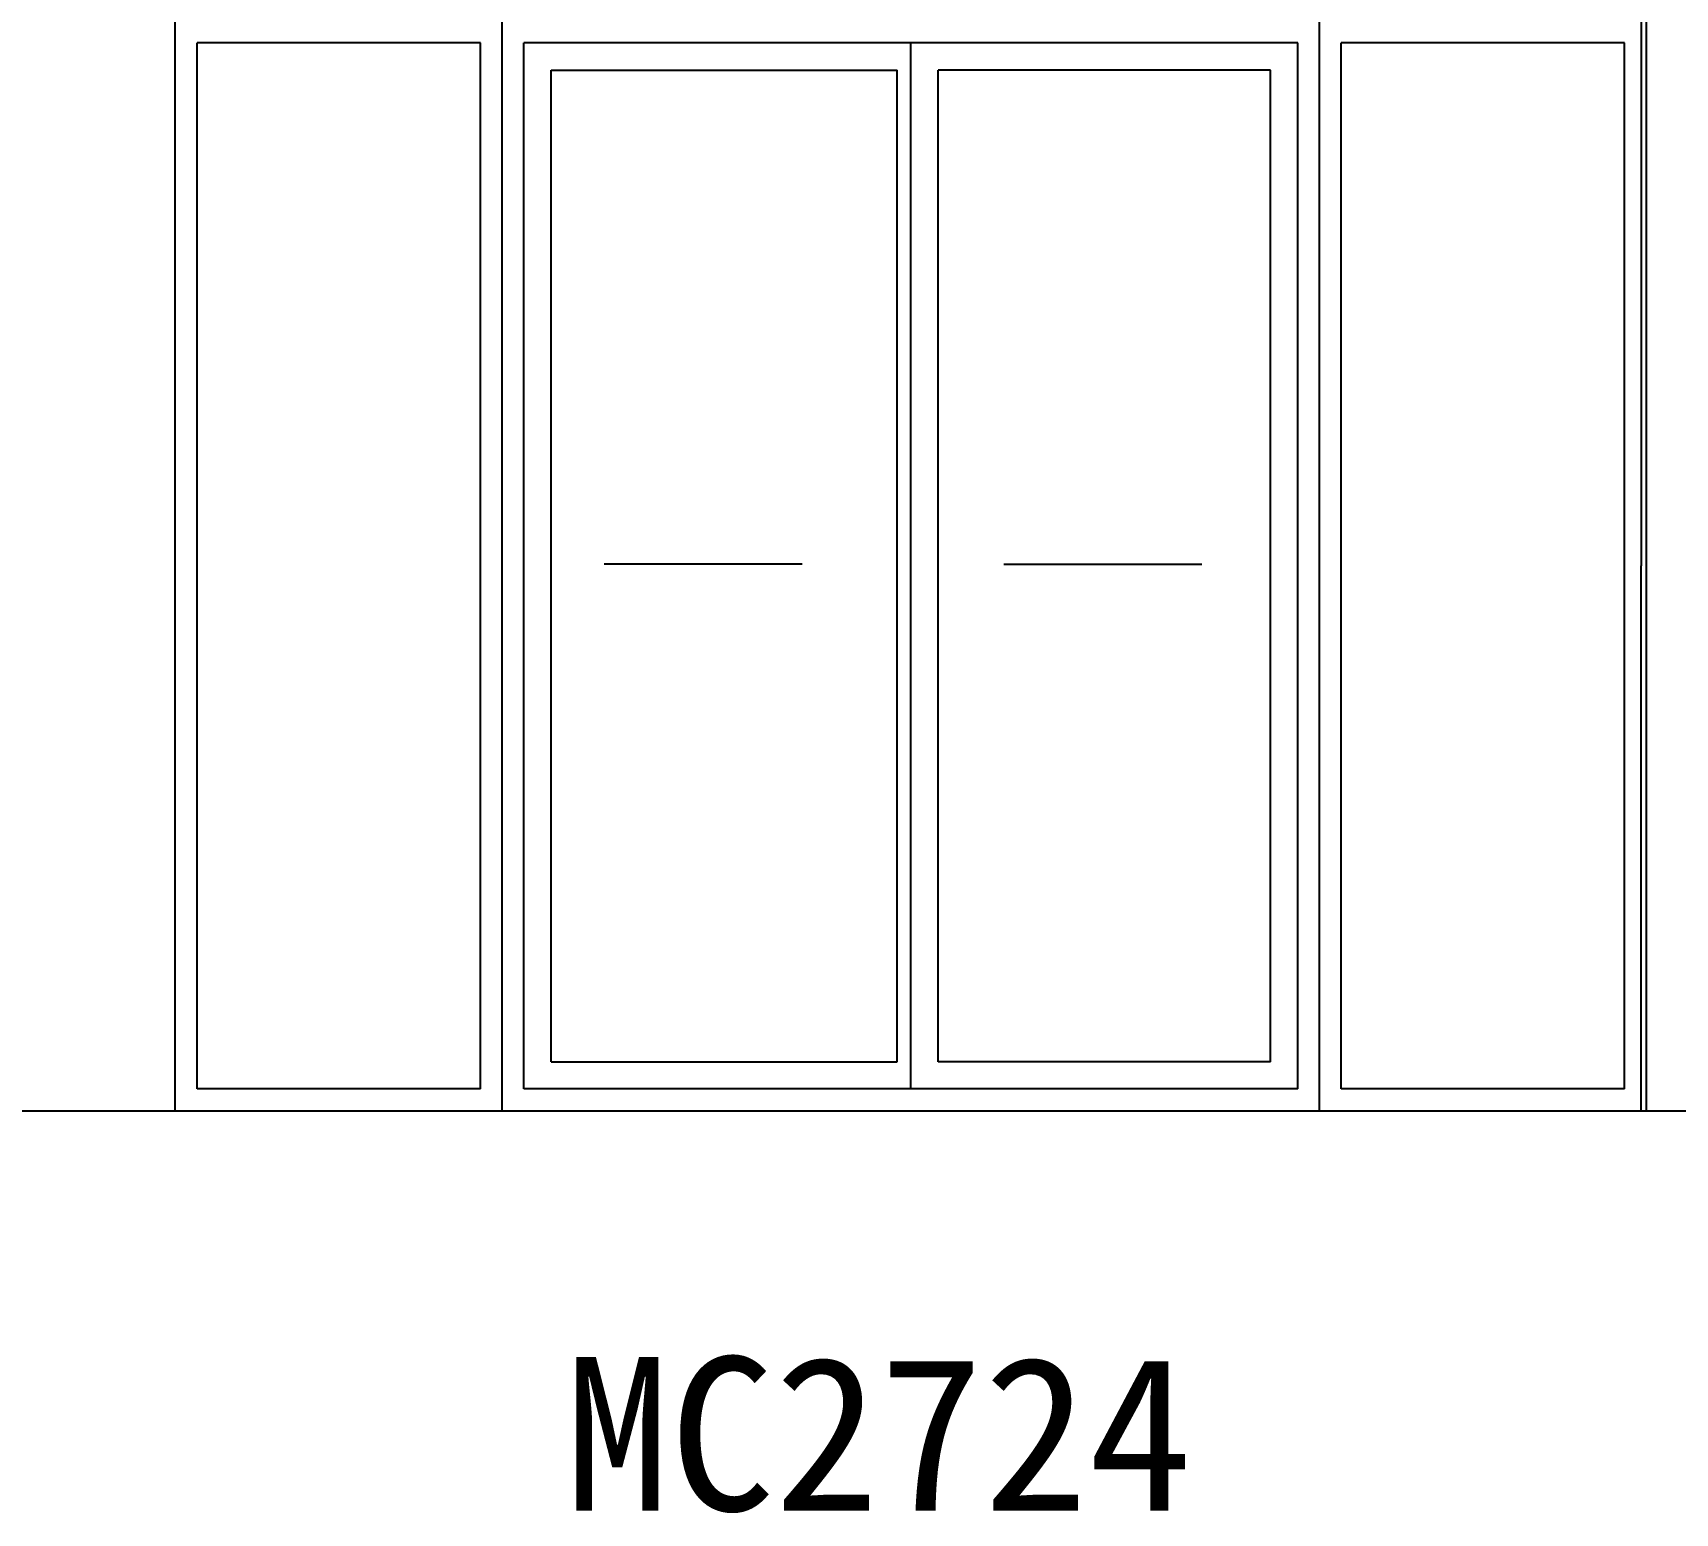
# Model space of a CAD drawing. Header units: metres. Extents: x 46426 to 130526, y 61608 to 121008.
# Drawn here: x 101061 to 107090, y 97725 to 103158 of the extents above; entities that cross this region are included whole.
import ezdxf

# ---------------------------------------------------------------- set-up
doc = ezdxf.new("R2010")
doc.units = ezdxf.units.M
for name, color, linetype in [('PUB_DIM', 3, 'Continuous'), ('TEXT2', 7, 'Continuous'), ('WINDOW', 7, 'Continuous')]:
    doc.layers.add(name, color=color, linetype=linetype)
doc.dimstyles.get("Standard").update_dxf_attribs({"dimtxt": 2.5, "dimasz": 2.5, "dimexe": 1.25, "dimexo": 0.625, "dimtad": 1, "dimcen": 2.5, "dimazin": 3, "dimtfac": 1, "dimtmove": 0, "dimatfit": 3})

# ---------------------------------------------------------------- blocks, each defined once
blk = doc.blocks.new('*D36')
for p, q in [((106965.12, 103202), (106965.12, 101202)), ((106964.87, 101202), (106964.62, 101202)), ((106965.12, 99202), (106965.12, 101202)), ((106965.12, 101202), (106965.12, 101202)), ((106965.37, 101202), (106965.62, 101202))]:
    blk.add_line(p, q)
at = {"layer": 'Defpoints'}
for p in [(106965.12, 103202), (106965.12, 101202), (106965.12, 99202)]:
    blk.add_point(p, dxfattribs=at)
at = {"layer": 'PUB_DIM', "insert": (106965.12, 101203.125), "char_height": 1, "attachment_point": 5}
blk.add_mtext('0', dxfattribs=at)

msp = doc.modelspace()

# ---------------------------------------------------------------- linework, layer by layer
at = {"layer": 'PUB_DIM'}
for points in [[(103885.34, 101207.65), (103158.05, 101207.65)], [(104625.23, 101207.65), (105352.52, 101207.65)]]:
    msp.add_lwpolyline(points, dxfattribs=at)
at = {"layer": 'WINDOW'}
for p, q in [((101584.28, 99202), (101584.28, 104002)), ((102784.28, 99202), (102784.28, 104002)), ((105784.28, 99202), (105784.28, 104002)), ((106984.28, 99202), (106984.28, 104002)), ((101664.28, 99282), (101664.28, 103122)), ((102704.28, 103122, 83.13), (101664.28, 103122, 83.13)), ((102704.28, 99282), (102704.28, 103122)), ((105704.28, 103122, 83.13), (102864.28, 103122, 83.13)), ((102864.28, 99282), (102864.28, 103122)), ((104284.28, 99282), (104284.28, 103122)), ((105704.28, 99282), (105704.28, 103122)), ((105864.28, 99282), (105864.28, 103122)), ((106904.28, 103122, 83.13), (105864.28, 103122, 83.13)), ((106904.28, 99282), (106904.28, 103122)), ((102964.28, 99382), (102964.28, 103022)), ((102964.28, 103022), (104234.28, 103022)), ((104234.28, 99382), (104234.28, 103022)), ((105604.28, 103022), (104384.28, 103022)), ((104384.28, 99382), (104384.28, 103022)), ((105604.28, 99382), (105604.28, 103022)), ((102964.28, 99382), (104234.28, 99382)), ((105604.28, 99382), (104384.28, 99382)), ((102704.28, 99282, 83.13), (101664.28, 99282, 83.13)), ((105704.28, 99282, 83.13), (102864.28, 99282, 83.13)), ((106904.28, 99282, 83.13), (105864.28, 99282, 83.13)), ((89257.86, 99202), (118384, 99202)), ((101584.28, 99202), (106984.28, 99202))]:
    msp.add_line(p, q, dxfattribs=at)

# ---------------------------------------------------------------- texts
at = {"layer": 'TEXT2'}
msp.add_text('MC2724', height=564.3, dxfattribs=at).set_placement((103015.42, 97734.06))

# ---------------------------------------------------------------- dimensions: what is measured, and where the dimension line sits
at = {"layer": 'PUB_DIM'}
dim = msp.add_linear_dim(base=(106965.12, 101202), p1=(106965.12, 103202), p2=(106965.12, 99202), dimstyle='Standard', dxfattribs=at)
dim.commit()
dim.dimension.update_dxf_attribs({"geometry": '*D36', "text_midpoint": (106965.12, 101203.125)})

doc.saveas('drawing.dxf')
